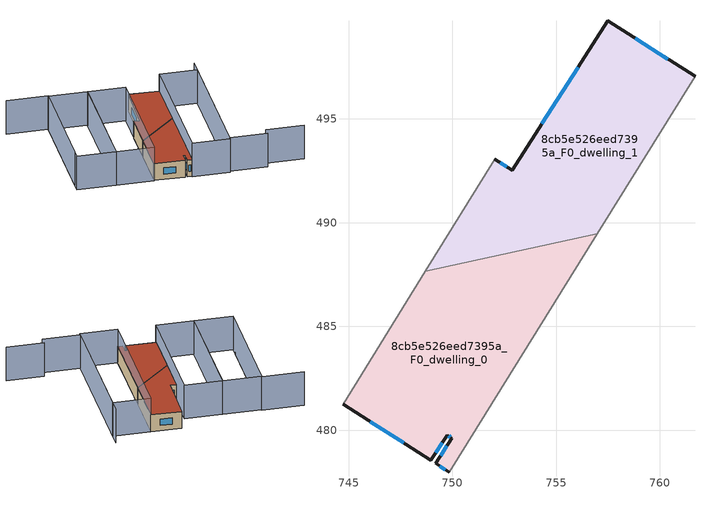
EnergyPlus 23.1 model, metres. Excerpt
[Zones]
8cb5e526eed7395a_F0_dwelling_0
 floor ground (EU_floor_Construction): 756.98,489.46 749.86,477.97 749.19,478.4 749.97,479.62 749.75,479.77 748.96,478.54 744.72,481.26 748.69,487.65 z0
 wall outside (EU_wall_Construction): 744.72,481.26 748.96,478.54 749.75,479.77 749.97,479.62 749.19,478.4 749.86,477.97 z0:3
 wall adiabatic (EU_wall_Construction): 748.69,487.65 744.72,481.26 / 749.86,477.97 756.98,489.46 z0:3
 wall to 8cb5e526eed7395a_F0_dwelling_1 (EU_wall_Construction): 756.98,489.46 748.69,487.65 z0:3
 window (EU_Window_Construction): 749.82,479.72 749.9,479.67 / 749.21,478.92 749.5,479.39 / 746.05,480.41 747.64,479.39 / 749.4,478.26 749.65,478.1 / 749.73,479.24 749.43,478.78 z0.93:2.07
 roof outside (EU_roof_Construction): 749.86,477.97 756.98,489.46 748.69,487.65 744.72,481.26 748.96,478.54 749.75,479.77 749.97,479.62 749.19,478.4 z3
8cb5e526eed7395a_F0_dwelling_1
 floor ground (EU_floor_Construction): 761.69,497.05 756.98,489.46 748.69,487.65 752.05,493.06 752.87,492.53 757.49,499.74 z0
 wall outside (EU_wall_Construction): 761.69,497.05 757.49,499.74 752.87,492.53 752.05,493.06 z0:3
 wall adiabatic (EU_wall_Construction): 752.05,493.06 748.69,487.65 / 756.98,489.46 761.69,497.05 z0:3
 window (EU_Window_Construction): 752.61,492.7 752.3,492.9 / 756.05,497.49 754.31,494.78 / 760.38,497.89 758.8,498.9 z0.93:2.07
 roof outside (EU_roof_Construction): 756.98,489.46 761.69,497.05 757.49,499.74 752.87,492.53 752.05,493.06 748.69,487.65 z3
shading: 766.19,469.61 761.01,472.82 / 760.35,471.76 755.17,474.98 / 755.17,474.98 768.01,495.68 / 738.77,507.98 744.5,504.43 / 744.5,504.43 734.85,488.88 / 749.82,477.91 761.69,497.05 / 761.69,497.05 766.87,493.84 / 766.87,493.84 755,474.7 / 755,474.7 749.82,477.91 / 739.48,484.36 749.81,501.03 / 749.81,501.03 754.99,497.82 / 754.99,497.82 744.66,481.15 / 744.66,481.15 739.48,484.36 / 749.84,501.08 739.47,484.35 / 739.47,484.35 734.11,487.67 / 734.11,487.67 744.48,504.41 / 744.48,504.41 749.84,501.08 z0:6
[Building]
EU S2 Campaign: North Axis=0; Terrain=City; Solar Distribution=FullExterior
[Site:Location]
Montreal-Trudeau.Intl.AP: Latitude=45.4667; Longitude=-73.75; Time Zone=-5; Elevation=36
[SizingPeriod:WeatherFileDays]
AnnualSizingPeriod: Begin Month=1; Begin Day of Month=1; End Month=12; End Day of Month=31; Day of Week for Start Day=Monday; Use Weather File Daylight Saving Period=No; Use Weather File Rain and Snow Indicators=No
[MATERIAL]
EU_InternalMass_Material: Roughness=MediumRough; Thickness=0.1; Conductivity=1; Density=1800; Specific Heat=900; Thermal Absorptance=0.9; Solar Absorptance=0.7; Visible Absorptance=0.7
[MATERIAL:NOMASS] Roughness=MediumRough; Thermal Absorptance=0.9; Solar Absorptance=0.7; Visible Absorptance=0.7
Name | Thermal Resistance
EU_wall_NoMass; EU_floor_NoMass | 1.36485
EU_roof_NoMass | 2.55992
[WINDOWMATERIAL:SIMPLEGLAZINGSYSTEM]
EU_Window_SimpleGlazing: UFactor=3.92339; Solar Heat Gain Coefficient=0.8; Visible Transmittance=0.8
[CONSTRUCTION]
EU_wall_Construction: EU_wall_NoMass
EU_roof_Construction: EU_roof_NoMass
EU_floor_Construction: EU_floor_NoMass
EU_Window_Construction: EU_Window_SimpleGlazing
EU_InternalMass_Construction: EU_InternalMass_Material
[ZONE] Type=1; Multiplier=1; Ceiling Height=autocalculate; Floor Area=autocalculate; Part of Total Floor Area=Yes
Name | Volume
8cb5e526eed7395a_F0_dwelling_0 | 191.243
8cb5e526eed7395a_F0_dwelling_1 | 191.254
[INTERNALMASS] Construction=EU_InternalMass_Construction
Name | Zone or ZoneList | Surface Area
8cb5e526eed7395a_F0_dwelling_0_EU_InternalMass | 8cb5e526eed7395a_F0_dwelling_0 | 63.7478
8cb5e526eed7395a_F0_dwelling_1_EU_InternalMass | 8cb5e526eed7395a_F0_dwelling_1 | 63.7512
[OTHEREQUIPMENT] Fuel Type=Electricity; Design Level Calculation Method=Watts/Area; Power per Zone Floor Area=1; Fraction Latent=0; Fraction Radiant=0; Fraction Lost=0; Carbon Dioxide Generation Rate=0; EndUse Subcategory=EU_Step8_InternalGains
Name | Zone or ZoneList or Space or SpaceList | Schedule
EU_Step8_InternalGain_8cb5e526eed7395a_F0_dwelling_0_f000 | 8cb5e526eed7395a_F0_dwelling_0 | EU_Step8_GainSchedule_8cb5e526eed7395a_F0_dwelling_0_f000
EU_Step8_InternalGain_8cb5e526eed7395a_F0_dwelling_1_f000 | 8cb5e526eed7395a_F0_dwelling_1 | EU_Step8_GainSchedule_8cb5e526eed7395a_F0_dwelling_1_f000
[ZONEVENTILATION:DESIGNFLOWRATE] Schedule=EU_AlwaysOn; Design Flow Rate Calculation Method=AirChanges/Hour; Air Changes per Hour=0.860309; Ventilation Type=Natural; Fan Pressure Rise=0; Fan Total Efficiency=1; Constant Term Coefficient=1; Temperature Term Coefficient=0; Velocity Term Coefficient=0; Velocity Squared Term Coefficient=0; Minimum Indoor Temperature=-100; Maximum Indoor Temperature=100; Delta Temperature=-100; Minimum Outdoor Temperature=-100; Maximum Outdoor Temperature=100; Maximum Wind Speed=40
Name | Zone or ZoneList or Space or SpaceList
EU_ConstantAir_8cb5e526eed7395a_F0_dwelling_0 | 8cb5e526eed7395a_F0_dwelling_0
EU_ConstantAir_8cb5e526eed7395a_F0_dwelling_1 | 8cb5e526eed7395a_F0_dwelling_1
[HVACTEMPLATE:THERMOSTAT] Constant Heating Setpoint=20; Constant Cooling Setpoint=50
EU_HeatOnly_8cb5e526eed7395a_F0_dwelling_0; EU_HeatOnly_8cb5e526eed7395a_F0_dwelling_1
[HVACTEMPLATE:ZONE:IDEALLOADSAIRSYSTEM] System Availability Schedule=EU_AlwaysOn; Maximum Heating Supply Air Temperature=50; Minimum Cooling Supply Air Temperature=13; Maximum Heating Supply Air Humidity Ratio=0.0156; Minimum Cooling Supply Air Humidity Ratio=0.0077; Heating Limit=NoLimit; Cooling Limit=NoLimit; Heating Availability Schedule=EU_AlwaysOn; Cooling Availability Schedule=EU_CoolingOff; Dehumidification Control Type=ConstantSensibleHeatRatio; Cooling Sensible Heat Ratio=0.7; Dehumidification Setpoint=60; Humidification Control Type=None; Humidification Setpoint=30; Outdoor Air Method=None; Outdoor Air Flow Rate per Person=0.00944; Outdoor Air Flow Rate per Zone Floor Area=0; Outdoor Air Flow Rate per Zone=0; Demand Controlled Ventilation Type=None; Outdoor Air Economizer Type=NoEconomizer; Heat Recovery Type=None; Sensible Heat Recovery Effectiveness=0.7; Latent Heat Recovery Effectiveness=0.65
Name | Template Thermostat
8cb5e526eed7395a_F0_dwelling_0 | EU_HeatOnly_8cb5e526eed7395a_F0_dwelling_0
8cb5e526eed7395a_F0_dwelling_1 | EU_HeatOnly_8cb5e526eed7395a_F0_dwelling_1
[SIZING:ZONE] Zone Cooling Design Supply Air Temperature Input Method=SupplyAirTemperature; Zone Cooling Design Supply Air Temperature=13; Zone Heating Design Supply Air Temperature Input Method=SupplyAirTemperature; Zone Heating Design Supply Air Temperature=50; Zone Cooling Design Supply Air Humidity Ratio=0.008; Zone Heating Design Supply Air Humidity Ratio=0.008; Cooling Design Air Flow Method=DesignDay; Cooling Design Air Flow Rate=0; Cooling Minimum Air Flow per Zone Floor Area=0.000762; Cooling Minimum Air Flow=0; Cooling Minimum Air Flow Fraction=0.2; Heating Design Air Flow Method=DesignDay; Heating Design Air Flow Rate=0; Heating Maximum Air Flow per Zone Floor Area=0.002032; Heating Maximum Air Flow=0.141576; Heating Maximum Air Flow Fraction=0.3; Account for Dedicated Outdoor Air System=No; Dedicated Outdoor Air System Control Strategy=NeutralSupplyAir; Dedicated Outdoor Air Low Setpoint Temperature for Design=autosize; Dedicated Outdoor Air High Setpoint Temperature for Design=autosize; Zone Load Sizing Method=Sensible Load Only No Latent Load; Zone Latent Cooling Design Supply Air Humidity Ratio Input Method=HumidityRatioDifference; Zone Cooling Design Supply Air Humidity Ratio Difference=0.005; Zone Latent Heating Design Supply Air Humidity Ratio Input Method=HumidityRatioDifference; Zone Humidification Design Supply Air Humidity Ratio Difference=0.005
8cb5e526eed7395a_F0_dwelling_0; 8cb5e526eed7395a_F0_dwelling_1
[SCHEDULE:CONSTANT]
Name | Hourly Value
EU_AlwaysOn | 1
EU_CoolingOff | 0
[SCHEDULE:FILE] Column Number=1; Rows to Skip at Top=0; Number of Hours of Data=8760; Column Separator=Comma; Interpolate to Timestep=No; Minutes per Item=60; Adjust Schedule for Daylight Savings=Yes
Name | File
EU_Step8_GainSchedule_8cb5e526eed7395a_F0_dwelling_0_f000 | ../../schedules/8cb5e526eed7395a/8cb5e526eed7395a_F0_dwelling_0_f000_gain.csv
EU_Step8_GainSchedule_8cb5e526eed7395a_F0_dwelling_1_f000 | ../../schedules/8cb5e526eed7395a/8cb5e526eed7395a_F0_dwelling_1_f000_gain.csv
